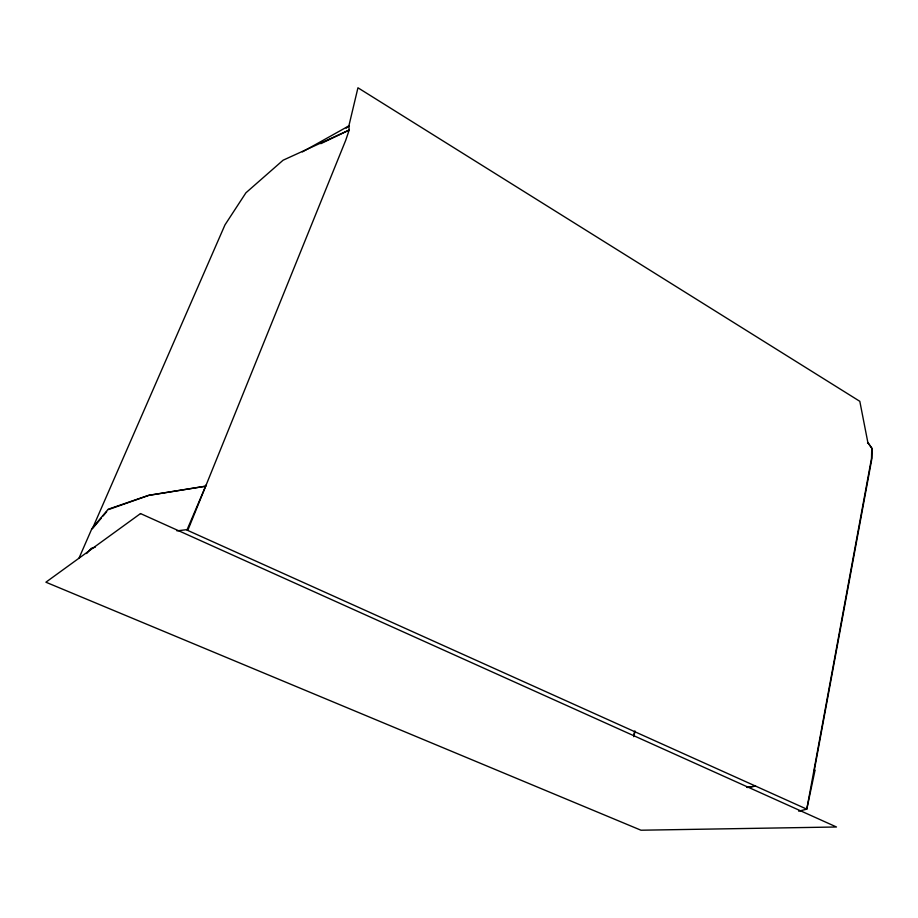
<?xml version="1.0" encoding="UTF-8"?>
<svg xmlns="http://www.w3.org/2000/svg" width="918" height="918" viewBox="0 0 918 918"><rect width="100%" height="100%" fill="white"/><g stroke="black" fill="none" stroke-linecap="round" stroke-linejoin="round"><path stroke-width="1.38" d="M814.151 771.143L871.893 458.518L872.1 448.466L867.877 442.591L859.81 401.315L357.951 87.784L348.874 125.892L349.184 130.069L345.719 140.293L188.144 529.479L176.944 530.879M633.661 735.398L634.671 731.233M633.753 736.684L635.095 731.13M206.263 484.738L186.939 530.065L806.784 809.148L815.046 770.168L813.738 770.948M78.982 558.201L91.903 528.607L108.186 509.238L148.119 495.49L205.678 486.184L149.267 495.204L108.485 509.57M101.301 518.119L92.339 528.802L224.979 224.876L245.921 192.803L283.088 160.214L349.184 130.069L320.807 143.667M103.103 515.973L106.683 511.705M86.613 553.543L91.192 548.379L95.288 547.162M348.392 126.409L348.874 125.892L302.343 151.918M346.212 128.199L348.874 125.892M867.521 443.05L868.233 442.809M798.729 811.202L806.784 809.148L871.526 458.3L871.744 448.248L867.877 442.591M747.298 787.414L755.571 786.026M747.034 787.472L755.353 786.118M140.511 513.575L45.9 582.207L640.982 830.216L836.482 826.992L140.511 513.575"/></g></svg>
